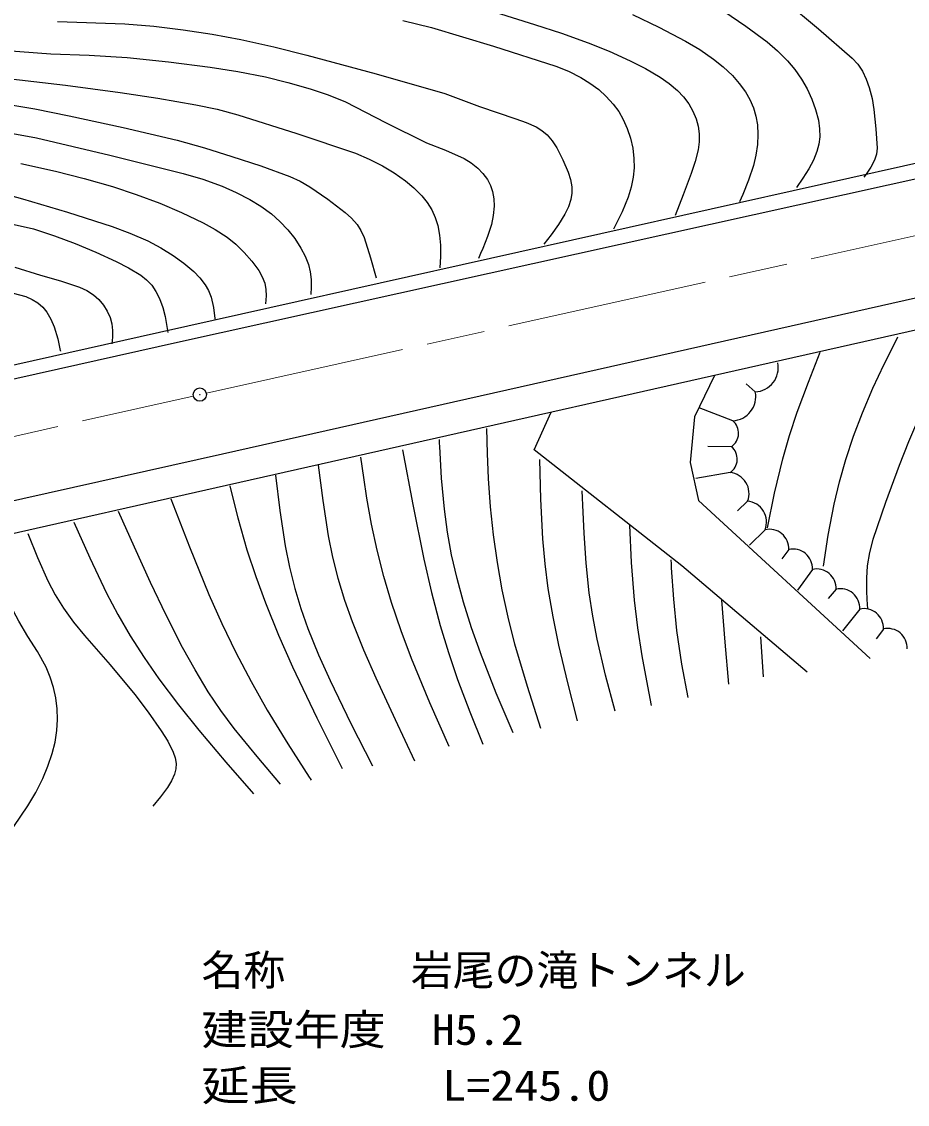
# Model space of a CAD drawing. Units: millimetres, scale not verified. Extents: x 40000 to 680000, y 20000 to 380000.
# Drawn here: x 432096 to 484975, y 254684 to 319341 of the extents above; entities that cross this region are included whole.
import ezdxf
from ezdxf.enums import TextEntityAlignment as Align

# ---------------------------------------------------------------- set-up
doc = ezdxf.new("R2010")
doc.units = ezdxf.units.MM
doc.header["$LTSCALE"] = 1000
doc.linetypes.add('CHAIN', pattern=[18.5, 12, -1.5, 3.5, -1.5])
for name, color, linetype, lineweight in [('M-BGD', 7, 'Continuous', 25), ('M-BMK', 2, 'CHAIN', 13), ('M-BMK-SRVR', 3, 'Continuous', 25), ('M-STR-HTXT', 7, 'Continuous', 13)]:
    doc.layers.add(name, color=color, linetype=linetype, lineweight=lineweight)
doc.styles.add('ＭＳ ゴシック', font='')
doc.styles.get('ＭＳ ゴシック').set_extended_font_data('MS Gothic')

msp = doc.modelspace()

# ---------------------------------------------------------------- linework, layer by layer
at = {"layer": 'M-BGD'}
for p, q in [((440317, 300807), (539276, 322902)), ((539545, 321904), (441403, 300183)), ((444077, 293531), (541283, 315439)), ((541772, 313620), (443711, 291500)), ((353683, 281372), (440317, 300807)), ((441403, 300183), (351551, 280028)), ((473466, 298212), (472261, 295737)), ((475897, 297233), (475355, 297715)), ((474551, 295506), (472543, 296269)), ((462699, 293763), (463713, 296012)), ((472261, 295737), (472015, 293022)), ((471521, 286853), (462699, 293763)), ((474471, 293959), (473065, 293979)), ((393813, 282312), (444077, 293531)), ((472015, 293022), (472508, 290740)), ((474391, 292412), (472342, 292051)), ((443711, 291500), (354662, 271401)), ((472508, 290740), (482750, 281300)), ((475435, 290705), (474833, 290122)), ((476480, 288997), (475556, 288073)), ((477893, 287812), (477484, 287270)), ((478986, 280498), (471521, 286853)), ((479306, 286627), (478408, 285381)), ((480718, 285442), (480256, 284899)), ((482131, 284256), (481100, 282971)), ((483544, 283071), (483109, 282489))]:
    msp.add_line(p, q, dxfattribs=at)
for points in [[(477655, 320579), (479671, 318914), (481691, 317166), (482018, 316793), (482294, 316386), (482524, 315914), (482701, 315413), (482866, 314756), (482970, 314098), (483102, 312950), (483175, 311785), (483129, 311426), (483022, 311074), (482800, 310646), (482512, 310226), (482451, 310144), (482384, 310052)], [(454857, 319405), (456572, 318984), (460263, 317871), (463980, 316686), (464739, 316377), (465475, 316012), (466024, 315677), (466548, 315285), (467003, 314873), (467415, 314417), (467742, 313971), (468016, 313495), (468256, 312955), (468444, 312383), (468578, 311782), (468652, 311171), (468663, 310609), (468613, 310045), (468492, 309456), (468309, 308869), (467939, 307978), (467509, 307100), (467472, 307027), (467430, 306945)], [(460364, 319910), (462720, 319175), (464336, 318653), (465920, 318079), (467173, 317576), (468423, 317010), (469336, 316542), (470221, 316019), (470758, 315643), (471255, 315221), (471613, 314844), (471927, 314425), (472174, 313993), (472367, 313534), (472489, 313097), (472554, 312643), (472552, 312168), (472490, 311696), (472311, 310982), (472072, 310277), (471598, 309006), (471117, 307759)], [(468558, 319771), (470148, 319007), (471734, 318179), (472584, 317669), (473409, 317103), (473987, 316640), (474530, 316127), (474943, 315657), (475308, 315150), (475573, 314688), (475787, 314193), (475933, 313694), (476021, 313179), (476056, 312594), (476031, 312007), (475939, 311367), (475789, 310744), (475496, 309874), (475145, 309023), (475049, 308802), (474948, 308573)], [(474022, 319977), (475333, 319076), (476609, 318126), (477231, 317594), (477822, 317009), (478264, 316479), (478658, 315911), (478993, 315327), (479280, 314704), (479499, 314092), (479663, 313449), (479736, 312949), (479747, 312454), (479694, 312020), (479580, 311589), (479368, 311070), (479091, 310555), (478735, 309996), (478348, 309435)], [(434237, 319345), (438246, 319216), (439987, 319068), (441733, 318860), (443461, 318598), (445181, 318276), (447154, 317840), (449122, 317345), (453252, 316223), (457358, 315045), (459436, 314270), (461594, 313530), (462220, 313317), (462811, 313053), (463151, 312843), (463462, 312579), (463768, 312222), (464041, 311811), (464414, 311096), (464732, 310356), (464868, 309919), (464942, 309485), (464940, 309102), (464878, 308724), (464738, 308287), (464532, 307847), (464151, 307225), (463702, 306609), (463490, 306337), (463268, 306057)], [(429848, 317727), (433841, 317423), (436120, 317346), (438393, 317210), (440863, 316948), (443343, 316625), (445002, 316361), (446649, 316038), (447990, 315716), (449326, 315332), (450386, 314973), (451432, 314555), (453816, 313311), (456261, 312104), (457401, 311664), (458506, 311173), (458932, 310912), (459326, 310598), (459635, 310277), (459903, 309910), (460085, 309564), (460211, 309197), (460286, 308763), (460300, 308319), (460250, 307768), (460141, 307230), (459914, 306506), (459625, 305787), (459499, 305500), (459367, 305205)], [(431445, 315926), (434709, 315550), (437967, 315115), (440234, 314778), (442500, 314381), (443760, 314108), (445003, 313776), (448519, 312661), (452023, 311487), (452849, 311131), (453646, 310721), (454338, 310303), (455003, 309831), (455508, 309408), (455979, 308936), (456300, 308538), (456576, 308099), (456784, 307646), (456936, 307169), (457051, 306594), (457108, 306000), (457109, 305318), (457072, 304642)], [(430855, 314476), (432890, 314126), (434927, 313715), (438153, 313024), (441374, 312272), (443015, 311809), (444639, 311288), (446382, 310721), (448104, 310098), (448719, 309814), (449303, 309479), (450370, 308739), (451418, 307937), (451793, 307604), (452119, 307234), (452354, 306860), (452543, 306443), (452925, 305242), (453260, 304035)], [(430907, 312788), (432979, 312401), (437365, 311370), (441737, 310281), (442907, 309925), (444062, 309509), (444906, 309141), (445724, 308718), (446381, 308314), (447006, 307860), (447514, 307410), (447988, 306908), (448398, 306387), (448768, 305820), (449018, 305344), (449215, 304840), (449323, 304396), (449371, 303943), (449376, 303493), (449361, 303039)], [(432045, 310863), (434116, 310409), (435823, 309980), (437514, 309492), (438941, 309026), (440347, 308503), (441642, 307948), (442924, 307332), (443658, 306930), (444370, 306470), (444889, 306043), (445381, 305560), (445834, 305046), (446251, 304482), (446458, 304111), (446611, 303715), (446680, 303350), (446692, 302963), (446681, 302732), (446664, 302499)], [(430549, 309202), (432145, 308766), (434825, 307966), (437495, 307105), (438564, 306707), (439621, 306248), (440398, 305841), (441147, 305379), (441774, 304925), (442371, 304418), (442740, 304041), (443057, 303631), (443255, 303281), (443402, 302897), (443545, 302265), (443631, 301607), (443634, 301587), (443636, 301566)], [(428350, 307964), (432807, 306962), (434057, 306556), (435291, 306092), (436526, 305582), (437732, 305020), (438478, 304638), (439201, 304198), (439551, 303920), (439858, 303598), (440113, 303230), (440325, 302818), (440523, 302280), (440661, 301729), (440747, 301259), (440820, 300786)], [(431680, 304687), (433222, 304196), (434408, 303870), (435557, 303492), (435986, 303284), (436392, 303019), (436706, 302740), (436981, 302415), (437205, 302060), (437378, 301670), (437480, 301292), (437521, 300906), (437515, 300506), (437485, 300093)], [(431584, 303127), (432349, 302919), (432727, 302756), (433070, 302542), (433351, 302288), (433593, 301985), (433842, 301565), (434039, 301113), (434250, 300409), (434402, 299699), (434406, 299680), (434409, 299660)], [(489253, 301711), (488054, 299878), (486904, 298012), (486252, 296847), (485650, 295648), (485040, 294255), (484483, 292833), (483669, 290633), (482910, 288407), (482718, 287632), (482586, 286849), (482530, 286109), (482535, 285353), (482562, 284823), (482597, 284282)], [(479964, 286820), (480252, 288674), (480599, 290517), (480921, 291860), (481302, 293189), (481768, 294587), (482294, 295976), (482917, 297444), (483595, 298884), (484000, 299696), (484417, 300514)], [(476620, 289118), (477053, 291184), (477545, 293243), (477945, 294633), (478406, 296016), (479075, 297816), (479780, 299604)], [(463084, 277124), (462287, 279641), (461548, 282174), (461140, 283782), (460789, 285405), (460499, 287040), (460268, 288686), (460093, 290368), (459978, 292063), (459917, 293558), (459875, 295053)], [(461441, 276868), (460435, 279242), (459485, 281638), (458949, 283144), (458469, 284670), (458088, 286081), (457765, 287506), (457519, 288853), (457332, 290219), (457165, 292088), (457057, 293963), (457047, 294173), (457036, 294393)], [(454833, 293770), (455441, 290501), (456107, 287242), (456570, 285256), (457092, 283285), (457581, 281659), (458127, 280052), (458856, 278119), (459622, 276197)], [(457611, 276054), (456468, 278665), (455377, 281307), (454755, 282963), (454186, 284650), (453724, 286203), (453318, 287781), (452983, 289325), (452706, 290888), (452519, 292113), (452343, 293339)], [(463021, 293196), (463077, 290824), (463194, 288449), (463324, 286971), (463515, 285498), (463804, 283807), (464156, 282114), (464693, 279852), (465272, 277586)], [(447247, 292263), (447510, 290149), (447832, 288041), (448085, 286758), (448396, 285490), (448760, 284288), (449186, 283093), (449819, 281535), (450509, 280000), (451748, 277436), (453038, 274891)], [(449806, 292860), (450075, 290750), (450404, 288644), (450662, 287363), (450977, 286097), (451372, 284801), (451827, 283511), (452500, 281828), (453234, 280155), (454389, 277664), (455552, 275192)], [(451244, 274713), (449741, 277739), (448292, 280791), (447454, 282685), (446672, 284604), (446089, 286180), (445563, 287776), (445024, 289688), (444540, 291615)], [(467522, 278160), (466958, 280309), (466454, 282468), (466191, 283847), (465988, 285239), (465805, 287006), (465681, 288794), (465616, 290055), (465559, 291328)], [(440997, 290849), (442107, 287985), (443276, 285136), (444052, 283393), (444883, 281675), (445795, 279941), (446760, 278234), (447988, 276206), (449263, 274218), (449317, 274134), (449377, 274042)], [(447557, 273803), (446149, 275448), (444790, 277127), (443988, 278211), (443236, 279327), (442447, 280623), (441702, 281960), (440715, 283894), (439781, 285854), (438823, 287965), (437885, 290083)], [(435203, 289461), (436159, 287322), (437166, 285212), (437840, 283932), (438572, 282672), (439407, 281369), (440294, 280097), (441456, 278552), (442671, 277038), (444287, 275121), (445929, 273228)], [(468384, 289269), (468495, 287034), (468666, 284795), (468866, 283131), (469128, 281465), (469395, 279979), (469677, 278496)], [(432457, 288774), (433036, 287346), (433666, 285949), (434101, 285120), (434594, 284312), (435188, 283485), (435839, 282682), (437382, 280933), (438859, 279169), (439652, 278114), (440427, 276982), (440815, 276365), (441149, 275721), (441266, 275380), (441320, 275031), (441303, 274715), (441224, 274393), (441051, 273996), (440812, 273602), (440392, 273047), (439922, 272496)], [(430738, 270076), (431621, 271271), (432456, 272503), (432932, 273307), (433358, 274145), (433668, 274883), (433921, 275639), (434089, 276323), (434197, 277017), (434238, 277658), (434219, 278313), (434140, 278953), (434002, 279582), (433805, 280192), (433549, 280788), (433038, 281724), (432474, 282633), (431929, 283534), (431432, 284474), (431058, 285305), (430740, 286156), (430425, 287248), (430163, 288367)], [(471880, 278974), (471519, 280971), (471218, 282975), (471031, 284844), (470903, 286731), (470888, 286971), (470874, 287210)], [(474316, 279775), (474089, 282278), (473898, 284798)], [(476381, 280219), (476308, 281412), (476237, 282613)]]:
    msp.add_lwpolyline(points, dxfattribs=at)
for centre, radius, start, end in [((475822, 298680), 1449, 272.99312, 11.16473), ((474476, 296953), 1449, 272.99312, 11.16473), ((473931, 294762), 968, 303.89616, 50.15637), ((473851, 293216), 968, 303.89616, 50.15637), ((474272, 291166), 1252, 338.36449, 84.54916), ((475316, 289459), 1252, 338.36449, 84.54916), ((476742, 287875), 1153, 356.87787, 103.13807), ((478155, 286690), 1153, 356.87787, 103.13807), ((479568, 285504), 1153, 356.87787, 103.13807), ((480980, 284319), 1153, 356.87787, 103.13807), ((482393, 283134), 1153, 356.87787, 103.13807), ((483806, 281949), 1153, 356.87787, 103.13807)]:
    msp.add_arc(centre, radius, start, end, dxfattribs=at)
at = {"layer": 'M-BMK'}
for p, q in [((443124, 297156), (539996, 318688)), ((345485, 275180), (442343, 296982))]:
    msp.add_line(p, q, dxfattribs=at)
at = {"layer": 'M-BMK-SRVR'}
for radius in [398, 12]:
    msp.add_circle((442733, 297069), radius, dxfattribs=at)

# ---------------------------------------------------------------- texts
at = {"layer": 'M-STR-HTXT', "style": 'ＭＳ ゴシック'}
msp.add_text('名称\u3000\u3000\u3000岩尾の滝トンネル', height=1833, dxfattribs=at).set_placement((442832, 261232), align=Align.BOTTOM_LEFT)
for s, width, p in [('建設年度\u3000H5.2', 1.1, (442832, 257686)), ('延長\u3000\u3000\u3000L=245.0', 1.15, (442832, 254347))]:
    msp.add_text(s, height=1833, dxfattribs=dict(at, width=width)).set_placement(p, align=Align.BOTTOM_LEFT)

doc.saveas('drawing.dxf')
